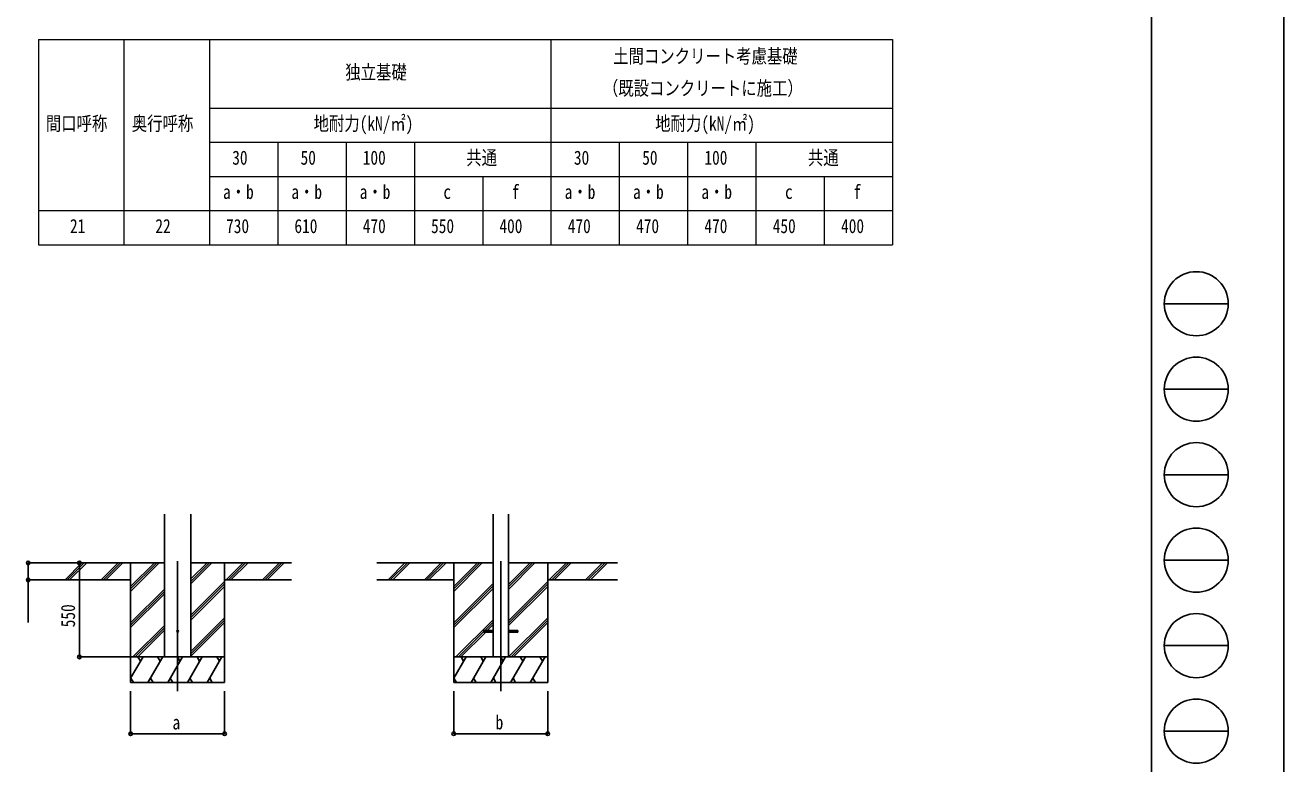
# Model space of a CAD drawing. Units: millimetres, scale not verified. Extents: x -10512 to 10512, y -7425 to 7425.
# Drawn here: x 3144 to 10512, y -4316 to 4 of the extents above; entities that cross this region are included whole.
import ezdxf
from ezdxf.enums import TextEntityAlignment as Align

# ---------------------------------------------------------------- set-up
doc = ezdxf.new("R2010")
doc.units = ezdxf.units.MM
doc.header["$LTSCALE"] = 30
doc.layers.add('0-1_TABLE1', color=7, linetype='Continuous', lineweight=18)
for name, color, linetype in [('0-3_YKK_12', 2, 'Continuous'), ('0-4_YKK_13', 4, 'Continuous'), ('0-5_YKK_A1', 4, 'Continuous'), ('0-6_YKK_D', 6, 'Continuous'), ('0-7_YKK_ZWAK', 7, 'Continuous')]:
    doc.layers.add(name, color=color, linetype=linetype)
doc.styles.add('ＭＳ ゴシック', font='')
doc.styles.get('ＭＳ ゴシック').set_extended_font_data('MS Gothic')

msp = doc.modelspace()

# ---------------------------------------------------------------- linework, layer by layer
at = {"layer": '0-1_TABLE1'}
for p, q in [((3222.57, -80.35), (8222.57, -80.35)), ((3222.57, -80.35), (3222.57, -1280.35)), ((3722.57, -80.35), (3722.57, -1280.35)), ((4222.57, -480.35), (8222.57, -480.35)), ((4222.57, -680.35), (8222.57, -680.35)), ((4622.57, -680.35), (4622.57, -1280.35)), ((5022.57, -680.35), (5022.57, -1280.35)), ((6622.57, -680.35), (6622.57, -1280.35)), ((7022.57, -680.35), (7022.57, -1280.35)), ((4222.57, -880.35), (8222.57, -880.35))]:
    msp.add_line(p, q, dxfattribs=at)
for points in [[(4222.57, -80.35), (4222.57, -480.35), (4222.57, -1080.35), (4222.57, -1280.35)], [(6222.57, -80.35), (6222.57, -680.35), (6222.57, -1080.35), (6222.57, -1280.35)], [(8222.57, -80.35), (8222.57, -680.35), (8222.57, -1080.35), (8222.57, -1280.35)], [(5422.57, -680.35), (5422.57, -1080.35), (5422.57, -1280.35)], [(7422.57, -680.35), (7422.57, -880.35), (7422.57, -1280.35)], [(5822.57, -880.35), (5822.57, -1080.35), (5822.57, -1280.35)], [(7822.57, -880.35), (7822.57, -1080.35), (7822.57, -1280.35)], [(3222.57, -1080.35), (3722.57, -1080.35), (8222.57, -1080.35)], [(3222.57, -1280.35), (3722.57, -1280.35), (4222.57, -1280.35), (8222.57, -1280.35)]]:
    msp.add_lwpolyline(points, dxfattribs=at)
at = {"layer": '0-3_YKK_12'}
for p, q in [((4036.94, -3131.54), (4036.94, -3890.74)), ((5928.51, -3131.54), (5928.51, -3890.74))]:
    msp.add_line(p, q, dxfattribs=at)
at = {"layer": '0-4_YKK_13'}
for p, q in [((5828.51, -3536.25), (5828.51, -3545.25)), ((5828.51, -3536.25), (5883.31, -3536.25)), ((5973.71, -3536.25), (6028.51, -3536.25)), ((6028.51, -3536.25), (6028.51, -3545.25)), ((5828.51, -3545.25), (5883.31, -3545.25)), ((5973.71, -3545.25), (6028.51, -3545.25))]:
    msp.add_line(p, q, dxfattribs=at)
msp.add_circle((4036.94, -3540.75), 5, dxfattribs=at)
at = {"layer": '0-5_YKK_A1'}
for p, q in [((3959.19, -3690.75), (3959.19, -2855.39)), ((4114.69, -3690.75), (4114.69, -2855.39)), ((5883.31, -2855.39), (5883.31, -3690.75)), ((5973.71, -2855.39), (5973.71, -3690.75)), ((3959.19, -3140.75), (3310.99, -3140.75)), ((3377.67, -3239.34), (3476.27, -3140.75)), ((3390.41, -3240.75), (3490.41, -3140.75)), ((3404.55, -3240.75), (3504.55, -3140.75)), ((3589.81, -3239.34), (3688.4, -3140.75)), ((3602.54, -3240.75), (3702.54, -3140.75)), ((3616.69, -3240.75), (3716.69, -3140.75)), ((3761.94, -3140.75), (3761.94, -3840.74)), ((3761.94, -3307.63), (3928.82, -3140.75)), ((3761.94, -3293.48), (3914.68, -3140.75)), ((3761.94, -3279.34), (3900.53, -3140.75)), ((4114.69, -3263.24), (4237.19, -3140.75)), ((4114.69, -3249.1), (4223.04, -3140.75)), ((4114.69, -3234.96), (4208.9, -3140.75)), ((4114.69, -3140.75), (4702.56, -3140.75)), ((4311.94, -3140.75), (4311.94, -3840.74)), ((4321.03, -3240.75), (4421.03, -3140.75)), ((4335.18, -3240.75), (4435.18, -3140.75)), ((4349.32, -3240.75), (4449.32, -3140.75)), ((4533.17, -3240.75), (4633.17, -3140.75)), ((4547.31, -3240.75), (4647.31, -3140.75)), ((4561.45, -3240.75), (4661.45, -3140.75)), ((5883.31, -3140.75), (5202.56, -3140.75)), ((5269.24, -3239.34), (5367.84, -3140.75)), ((5281.98, -3240.75), (5381.98, -3140.75)), ((5296.12, -3240.75), (5396.13, -3140.75)), ((5481.38, -3239.34), (5579.97, -3140.75)), ((5494.11, -3240.75), (5594.12, -3140.75)), ((5508.26, -3240.75), (5608.26, -3140.75)), ((5653.51, -3140.75), (5653.51, -3840.74)), ((5653.51, -3307.63), (5820.39, -3140.75)), ((5653.51, -3293.48), (5806.25, -3140.75)), ((5653.51, -3279.34), (5792.11, -3140.75)), ((5973.71, -3295.79), (6128.76, -3140.75)), ((5973.71, -3281.65), (6114.62, -3140.75)), ((5973.71, -3267.51), (6100.47, -3140.75)), ((5973.71, -3140.75), (6611.71, -3140.75)), ((6203.51, -3140.75), (6203.51, -3840.74)), ((6212.6, -3240.75), (6312.61, -3140.75)), ((6226.75, -3240.75), (6326.75, -3140.75)), ((6240.89, -3240.75), (6340.89, -3140.75)), ((6424.74, -3240.75), (6524.74, -3140.75)), ((6438.88, -3240.75), (6538.88, -3140.75)), ((6453.02, -3240.75), (6553.02, -3140.75)), ((3761.94, -3240.75), (3310.99, -3240.75)), ((4311.94, -3240.75), (4702.56, -3240.75)), ((5653.51, -3240.75), (5202.56, -3240.75)), ((6203.51, -3240.75), (6611.71, -3240.75)), ((3761.94, -3491.47), (3959.19, -3294.22)), ((3761.94, -3505.61), (3959.19, -3308.37)), ((4114.69, -3447.09), (4311.94, -3249.84)), ((4114.69, -3461.23), (4311.94, -3263.98)), ((4114.69, -3475.37), (4311.94, -3278.13)), ((5653.51, -3491.47), (5883.31, -3261.67)), ((5653.51, -3505.61), (5883.31, -3275.82)), ((5653.51, -3519.76), (5883.31, -3289.96)), ((5973.71, -3479.64), (6203.51, -3249.84)), ((5973.71, -3493.78), (6203.51, -3263.98)), ((5973.71, -3507.92), (6203.51, -3278.13)), ((3761.94, -3519.76), (3959.19, -3322.51)), ((4114.69, -3659.22), (4311.94, -3461.97)), ((5974.73, -3690.75), (6203.51, -3461.97)), ((3774.8, -3690.75), (3959.19, -3506.35)), ((3788.94, -3690.75), (3959.19, -3520.5)), ((3803.08, -3690.75), (3959.19, -3534.64)), ((4114.69, -3673.36), (4311.94, -3476.11)), ((4114.69, -3687.5), (4311.94, -3490.26)), ((5666.37, -3690.75), (5883.31, -3473.81)), ((5835.01, -3536.25), (5883.31, -3487.95)), ((5849.15, -3536.25), (5883.31, -3502.09)), ((5988.87, -3690.75), (6203.51, -3476.11)), ((6003.02, -3690.75), (6203.51, -3490.26)), ((5680.51, -3690.75), (5828.51, -3542.75)), ((5694.65, -3690.75), (5840.15, -3545.25)), ((3761.94, -3816.19), (3834.37, -3690.74)), ((4311.94, -3690.75), (3761.94, -3690.75)), ((3819.36, -3716.73), (3804.36, -3690.75)), ((3863.23, -3840.74), (3949.84, -3690.74)), ((3934.84, -3716.73), (3919.84, -3690.74)), ((3978.7, -3840.74), (4065.31, -3690.74)), ((4050.31, -3716.73), (4035.3, -3690.75)), ((4094.17, -3840.74), (4180.78, -3690.75)), ((4165.78, -3716.73), (4150.77, -3690.74)), ((4209.64, -3840.74), (4296.25, -3690.75)), ((4281.25, -3716.73), (4266.25, -3690.74)), ((5653.51, -3816.19), (5725.94, -3690.74)), ((6203.51, -3690.75), (5653.51, -3690.75)), ((5710.94, -3716.73), (5695.93, -3690.75)), ((5754.8, -3840.74), (5841.41, -3690.74)), ((5826.41, -3716.73), (5811.41, -3690.74)), ((5870.27, -3840.74), (5956.88, -3690.74)), ((5941.88, -3716.73), (5926.87, -3690.75)), ((5985.74, -3840.74), (6072.35, -3690.75)), ((6057.35, -3716.73), (6042.34, -3690.74)), ((6101.21, -3840.74), (6187.82, -3690.75)), ((6172.82, -3716.73), (6157.82, -3690.74)), ((3762.76, -3814.76), (3777.76, -3840.74)), ((3878.23, -3814.77), (3893.23, -3840.74)), ((3993.7, -3814.77), (4008.7, -3840.74)), ((4109.17, -3814.76), (4124.17, -3840.74)), ((4224.64, -3814.77), (4239.64, -3840.74)), ((5654.33, -3814.76), (5669.33, -3840.74)), ((5769.8, -3814.77), (5784.8, -3840.74)), ((5885.27, -3814.77), (5900.27, -3840.74)), ((6000.74, -3814.76), (6015.74, -3840.74)), ((6116.21, -3814.77), (6131.21, -3840.74)), ((3761.94, -3840.74), (4311.94, -3840.74)), ((5653.51, -3840.74), (6203.51, -3840.74))]:
    msp.add_line(p, q, dxfattribs=at)
at = {"layer": '0-6_YKK_D'}
for p, q in [((3376.6, -3140.75), (3160.94, -3140.75)), ((3535.88, -3140.75), (3460.94, -3140.75)), ((3461.94, -3140.75), (3461.94, -3690.75)), ((3376.6, -3240.75), (3160.94, -3240.75)), ((3760.94, -3690.75), (3460.94, -3690.75)), ((3761.94, -3890.74), (3761.94, -4141.74)), ((4311.94, -3890.74), (4311.94, -4141.74)), ((5653.51, -3890.74), (5653.51, -4141.74)), ((6203.51, -3890.74), (6203.51, -4141.74)), ((3761.94, -4140.74), (4311.94, -4140.74)), ((5653.51, -4140.74), (6203.51, -4140.74))]:
    msp.add_line(p, q, dxfattribs=at)
msp.add_lwpolyline([(3161.94, -3140.75), (3161.94, -3240.75), (3161.94, -3489.25)], dxfattribs=at)
for centre in [(3161.94, -3140.75), (3461.94, -3140.75), (3161.94, -3240.75), (3461.94, -3690.75), (3761.94, -4140.74), (4311.94, -4140.74), (5653.51, -4140.74), (6203.51, -4140.74)]:
    msp.add_circle(centre, 10.62, dxfattribs=at)
at = {"layer": '0-7_YKK_ZWAK'}
for p, q in [((9737.55, 6937.5), (9737.55, -6312.5)), ((9812.55, -1625), (10187.55, -1625)), ((9812.55, -2125), (10187.55, -2125)), ((9812.55, -2625), (10187.55, -2625)), ((9812.55, -3125), (10187.55, -3125)), ((9812.55, -3625), (10187.55, -3625)), ((9812.55, -4125), (10187.55, -4125))]:
    msp.add_line(p, q, dxfattribs=at)
msp.add_lwpolyline([(-10512.5, -7425), (10512.5, -7425), (10512.5, 7425), (-10512.5, 7425)], close=True, dxfattribs=at)
for centre in [(10000.05, -1625), (10000.05, -2125), (10000.05, -2625), (10000.05, -3125), (10000.05, -3625), (10000.05, -4125)]:
    msp.add_circle(centre, 187.5, dxfattribs=at)

# ---------------------------------------------------------------- texts
at = {"layer": '0-1_TABLE1', "style": 'ＭＳ ゴシック', "width": 0.8}
for s, p in [('土間コンクリート考慮基礎', (6586.57, -242.85)), ('独立基礎', (5018.57, -336.6)), ('（既設コンクリートに施工）', (6526.57, -430.35)), ('地耐力(kN/㎡)', (4832.57, -636.6)), ('地耐力(kN/㎡)', (6832.57, -636.6)), ('間口呼称', (3265.57, -636.6)), ('奥行呼称', (3768.57, -636.6)), ('30', (4356.57, -836.6)), ('50', (4756.57, -836.6)), ('100', (5120.57, -836.6)), ('共通', (5726.57, -836.6)), ('30', (6356.57, -836.6)), ('50', (6756.57, -836.6)), ('100', (7120.57, -836.6)), ('共通', (7726.57, -836.6)), ('a・b', (4302.57, -1036.6)), ('a・b', (4702.57, -1036.6)), ('a・b', (5102.57, -1036.6)), ('c', (5592.57, -1036.6)), ('f', (5992.57, -1036.6)), ('a・b', (6302.57, -1036.6)), ('a・b', (6702.57, -1036.6)), ('a・b', (7102.57, -1036.6)), ('c', (7592.57, -1036.6)), ('f', (7992.57, -1036.6)), ('21', (3406.57, -1236.6)), ('22', (3906.57, -1236.6)), ('730', (4320.57, -1236.6)), ('610', (4720.57, -1236.6)), ('470', (5120.57, -1236.6)), ('550', (5520.57, -1236.6)), ('400', (5920.57, -1236.6)), ('470', (6320.57, -1236.6)), ('470', (6720.57, -1236.6)), ('470', (7120.57, -1236.6)), ('450', (7520.57, -1236.6)), ('400', (7920.57, -1236.6))]:
    msp.add_text(s, height=82.48, dxfattribs=at).set_placement(p, align=Align.BOTTOM_LEFT)
at = {"layer": '0-6_YKK_D', "style": 'ＭＳ ゴシック', "width": 0.8}
msp.add_text('550', height=82.48, rotation=90, dxfattribs=at).set_placement((3460.94, -3517.75), align=Align.BOTTOM_LEFT)
for s, p in [('b', (5898.51, -4139.74)), ('a', (4006.94, -4139.74))]:
    msp.add_text(s, height=82.48, dxfattribs=at).set_placement(p, align=Align.BOTTOM_LEFT)

doc.saveas('drawing.dxf')
